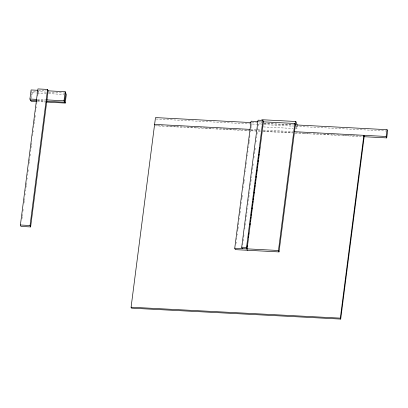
<?xml version="1.0" encoding="UTF-8"?>
<svg xmlns="http://www.w3.org/2000/svg" width="408" height="408" viewBox="0 0 408 408"><rect width="100%" height="100%" fill="white"/><g stroke="black" fill="none" stroke-linecap="round" stroke-linejoin="round"><path stroke-width="0.31" stroke-dasharray="2.04 1.53" d="M31.12 95.615L31.355 93.784M31.431 93.187L31.666 91.361L46.175 92.121M31.533 98.241L32.237 92.774L31.666 91.361M21.945 218.861L22.185 216.969M22.267 216.342L22.593 213.823M22.914 211.303L23.159 209.411M23.97 203.113L24.215 201.221M24.296 200.588L24.618 198.069M25.026 194.922L25.189 193.662M25.51 191.138L25.673 189.878M25.995 187.359L26.24 185.472M26.321 184.839L26.648 182.32M27.05 179.168L27.214 177.908M27.535 175.389L27.698 174.129M28.025 171.61L28.269 169.718M29.08 163.419L29.32 161.527M29.401 160.9L29.728 158.381M30.049 155.856L30.294 153.969M30.62 151.45L30.779 150.19M31.105 147.665L31.35 145.778M31.431 145.146L31.834 141.999M32.645 135.696L32.808 134.436M33.13 131.917L33.293 130.657M33.701 127.505L33.859 126.245M34.185 123.726L34.43 121.839M34.512 121.207L34.915 118.055M34.996 117.428L35.323 114.908M35.725 111.756L35.889 110.497M36.21 107.977L36.373 106.718M36.7 104.198L36.939 102.306M37.75 96.008L37.995 94.115M38.077 93.483L38.403 90.964M236.13 243.311L236.293 242.046M236.62 239.516L236.778 238.252M237.186 235.095L237.349 233.83M237.675 231.305L237.92 229.408M238.002 228.776L238.405 225.614M238.486 224.981L238.813 222.457M239.221 219.295L239.384 218.035M239.705 215.506L239.95 213.608M240.031 212.976L240.44 209.819M240.521 209.187L240.847 206.657M241.25 203.5L241.414 202.235M241.74 199.706L241.985 197.814M242.066 197.181L242.474 194.019M243.285 187.7L243.449 186.436M243.775 183.911L244.015 182.014M244.096 181.381L244.504 178.225M245.32 171.906L245.478 170.641M245.805 168.111L245.968 166.846M246.294 164.322L246.539 162.425M247.35 156.106L247.513 154.841M247.84 152.311L248.003 151.052M248.406 147.89L248.569 146.625M248.895 144.101L249.14 142.203M249.222 141.571L249.63 138.414M249.706 137.782L250.033 135.252M250.441 132.095L250.604 130.83M250.93 128.301L251.17 126.403M251.251 125.776L251.66 122.614L261.814 123.145M242.77 244.815L242.933 243.556M243.26 241.026L243.663 237.864M243.744 237.237L243.989 235.339M244.805 229.021L244.968 227.756M245.29 225.226L245.534 223.334M245.861 220.804L246.024 219.54M246.35 217.015L246.753 213.853M246.835 213.221L246.998 211.956M247.325 209.431L247.488 208.167M247.896 205.005L248.054 203.745M248.38 201.215L248.788 198.053M248.87 197.426L249.278 194.264M249.359 193.632L249.518 192.367M249.925 189.21L250.089 187.945M250.415 185.416L250.823 182.259M250.9 181.626L251.308 178.464M251.389 177.837L251.552 176.572M251.96 173.41L252.124 172.145M252.445 169.621L252.853 166.459M252.934 165.826L253.179 163.934M253.99 157.615L254.153 156.351M254.48 153.821L254.888 150.664M254.969 150.032L255.209 148.135M256.025 141.816L256.188 140.551M256.515 138.026L256.673 136.762M256.999 134.232L257.244 132.335M257.57 129.81L257.978 126.648M258.055 126.016L258.218 124.756M261.309 123.119L261.671 120.284M295.637 128.596L296.897 128.663L297.264 125.827M38.48 90.336L46.318 90.744M48.7 92.249L64.474 93.075M32.237 92.774L36.654 93.004M37.286 93.039L46.114 93.498M48.639 93.631L63.781 94.421M37.5 99.419L45.701 99.843M37.511 100.23L45.084 100.623M37.439 100.796L45.64 101.225M37.449 101.607L45.023 102.005M258.626 121.594L262.242 121.783M264.262 123.272L293.52 124.797M263.9 123.517L293.551 125.062M156.055 119.008L256.561 124.251M257.198 124.287L261.65 124.517M264.195 124.649L293.454 126.179M295.999 126.312L386.33 131.024M263.461 126.919L293.112 128.464M250.645 129.412L257.025 129.744M257.642 129.775L260.839 129.943M263.364 130.076L292.643 131.6M157.534 125.475L164.531 125.843M167.076 125.975L175.976 126.439M176.613 126.47L184.248 126.868M186.787 127L195.692 127.464M196.33 127.5L205.234 127.964M205.872 127.995L212.864 128.362M216.046 128.53L224.951 128.994M225.583 129.025L234.488 129.489M235.125 129.525L242.755 129.923M245.3 130.055L250.39 130.32M251.027 130.351L260.564 130.851M263.109 130.983L293 132.544M295.545 132.677L303.175 133.074M303.812 133.105L310.809 133.472M313.354 133.605L320.984 134.002M323.529 134.135L332.433 134.599M333.071 134.635L340.7 135.033M343.245 135.165L352.15 135.629M352.782 135.66L359.78 136.027M155.178 125.812L248.686 130.693M251.231 130.825L260.773 131.325M263.318 131.458L292.582 132.983M295.127 133.115L363.186 136.665M295.81 125.97L296.897 128.663"/><path stroke-width="0.61" d="M36.807 100.766L30.498 100.434L29.927 99.022L31.095 89.949L38.036 90.311M20.4 225.007L37.913 88.924L47.557 89.423L48.129 90.836L30.62 226.924L20.971 226.42L20.4 225.007L30.049 225.512L30.62 226.924M30.049 225.512L47.557 89.423M46.9 101.291L64.566 102.214L63.995 100.802L65.163 91.729L48.129 90.836M64.566 102.214L65.734 93.141M46.282 102.071L65.209 103.056L66.305 94.554L65.163 91.729M340.705 319.076L340.328 318.138L363.849 135.318L364.232 136.257L340.705 319.076L131.468 308.162L131.085 307.219L155.484 117.596L250.9 122.573M261.747 119.717L295.815 121.492L279.031 251.909L235.314 249.63L234.748 248.217L251.088 121.202L258.07 121.564M242.281 248.61L241.714 247.197L258.055 120.181L262.88 120.431L263.451 121.844L247.105 248.86L246.534 247.447L262.88 120.431M247.049 246.947L247.212 245.687M248.268 237.471L248.431 236.207M248.676 234.309L248.839 233.044M249.895 224.834L250.058 223.569M250.303 221.671L250.466 220.407M250.706 218.515L250.869 217.25M251.114 215.353L251.277 214.088M251.522 212.196L251.685 210.931M251.93 209.034L252.093 207.769M252.333 205.877L252.496 204.612M252.741 202.715L252.904 201.45M253.149 199.558L253.312 198.293M253.552 196.396L253.715 195.131M253.96 193.239L254.123 191.974M254.368 190.077L254.531 188.812M254.776 186.915L254.939 185.655M255.179 183.758L255.342 182.493M255.587 180.596L255.75 179.336M255.994 177.439L256.158 176.174M256.403 174.277L256.561 173.018M256.805 171.12L256.969 169.856M257.213 167.958L257.377 166.699M257.621 164.801L257.785 163.537M258.024 161.639L258.188 160.375M258.432 158.483L258.596 157.218M258.84 155.321L259.004 154.056M259.248 152.164L259.406 150.899M259.651 149.002L259.814 147.737M279.031 251.909L278.46 250.497L294.805 123.481L263.15 121.829M363.824 136.7L386.723 137.894L386.152 136.481L387.029 129.678L295.428 124.899M386.723 137.894L387.6 131.09L387.029 129.678M29.927 99.022L36.868 99.384M46.961 99.909L63.995 100.802M36.822 101.577L31.141 101.281L30.763 100.337M154.612 124.399L250.028 129.377M294.53 131.702L386.152 136.481M241.714 247.197L246.534 247.447M234.748 248.217L278.46 250.497M131.085 307.219L340.328 318.138M295.815 121.492L297.335 125.261M294.805 123.481L295.377 124.894M246.804 248.844L247.376 250.257M64.642 101.643L65.209 103.056"/></g></svg>
